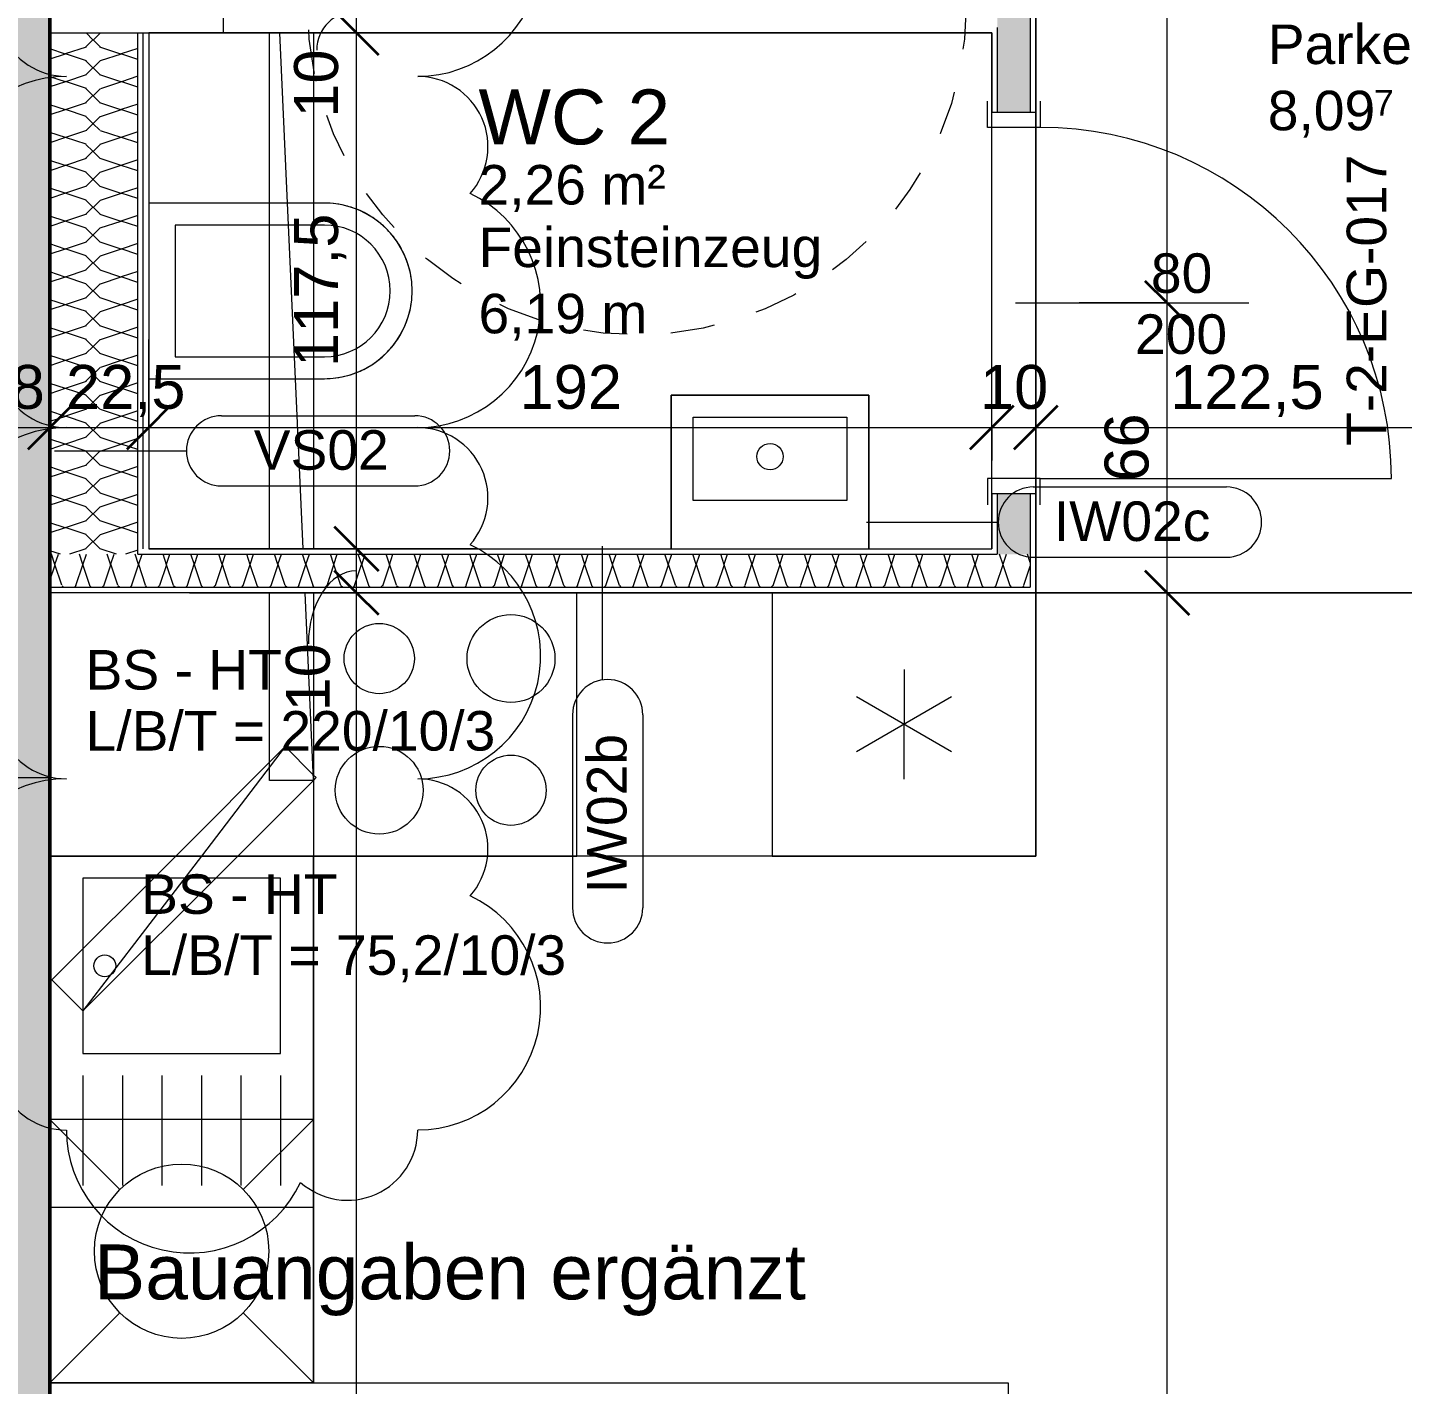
# Model space of a CAD drawing. Header units: metres. Extents: x -67.4 to -19.1, y 43.9 to 93.
# Drawn here: x -45.079 to -41.948, y 68.908 to 71.999 of the extents above; entities that cross this region are included whole.
import ezdxf

# ---------------------------------------------------------------- set-up
doc = ezdxf.new("R2010")
doc.units = ezdxf.units.M
doc.linetypes.add('Verdeckt', pattern=[0.003, 0.002, -0.001])
for name, color, linetype, lineweight in [('A_2D', 7, 'Continuous', 13), ('A_Bemassung-50_', 4, 'Continuous', 9), ('A_Bemassung_', 4, 'Continuous', 9), ('A_Beschriftung_', 7, 'Continuous', 9), ('A_Bodenschlitz', 7, 'Continuous', 5), ('A_Decken', 8, 'Continuous', 13), ('A_Moebel', 6, 'Continuous', 13), ('A_Raeume', 7, 'Continuous', 13), ('A_Raeume_', 7, 'Continuous', 5), ('A_Raeume_Beschriftung_', 7, 'Continuous', 9), ('A_Sanitaer', 3, 'Continuous', 13), ('A_Tueren', 31, 'Continuous', 13), ('A_Waende', 7, 'Continuous', 13), ('G-ANNO-REVC-IDEN_', 71, 'Continuous', 9), ('G-ANNO-REVC_', 71, 'Continuous', 9)]:
    doc.layers.add(name, color=color, linetype=linetype, lineweight=lineweight)
doc.styles.add('Arial_2', font='arial.ttf', dxfattribs={"height": 0.09})
doc.styles.add('Arial_3', font='arial.ttf', dxfattribs={"height": 0.125})
doc.styles.add('Arial_4', font='arial.ttf', dxfattribs={"height": 0.05849})
doc.styles.add('Arial_5', font='arial.ttf', dxfattribs={"height": 0.1})
doc.dimstyles.new('WGA-Bemaßung', dxfattribs={"dimscale": 0.3048, "dimtxt": 0.102026, "dimasz": 0.328084, "dimexe": 0.246063, "dimexo": 0.0625, "dimgap": 0.04101, "dimtad": 1, "dimdec": 1, "dimlfac": 100, "dimrnd": 0.5, "dimdsep": 46, "dimtxsty": 'Arial_5', "dimblk1": 'OBLIQUE', "dimblk2": 'OBLIQUE', "dimsah": 1, "dimcen": 0.09, "dimdle": 0.246063, "dimazin": 2, "dimtfac": 1, "dimtdec": 4, "dimtix": 1, "dimtmove": 0, "dimatfit": 3, "dimfxl": 0.656168, "dimfxlon": 1, "dimtvp": 1, "dimtolj": 1, "dimtzin": 0, "dimarcsym": 2})
doc.dimstyles.new('WGA-Bemaßung_1', dxfattribs={"dimscale": 0.3048, "dimtxt": 0.102026, "dimasz": 0.328084, "dimexe": 0.246063, "dimexo": 0.0625, "dimgap": 0.04101, "dimtad": 1, "dimdec": 1, "dimlfac": 100, "dimrnd": 0.5, "dimdsep": 46, "dimtxsty": 'Arial_5', "dimblk1": 'OBLIQUE', "dimblk2": 'OBLIQUE', "dimsah": 1, "dimcen": 0.09, "dimdle": 0.246063, "dimazin": 2, "dimtfac": 1, "dimtdec": 4, "dimtix": 1, "dimtmove": 1, "dimatfit": 3, "dimfxl": 0.656168, "dimfxlon": 1, "dimtvp": 1, "dimtolj": 1, "dimtzin": 0, "dimarcsym": 2})
doc.dimstyles.new('WGA-Bemaßung_2', dxfattribs={"dimscale": 0.3048, "dimtxt": 0.102026, "dimasz": 0.328084, "dimexe": 0.246063, "dimexo": 0.0625, "dimgap": 0.04101, "dimtad": 1, "dimdec": 1, "dimlfac": 100, "dimrnd": 0.5, "dimdsep": 46, "dimtxsty": 'Arial_5', "dimblk1": 'OBLIQUE', "dimblk2": 'OBLIQUE', "dimsah": 1, "dimcen": 0.09, "dimdle": 0.246063, "dimazin": 2, "dimtfac": 1, "dimtdec": 4, "dimtix": 1, "dimtmove": 2, "dimatfit": 3, "dimfxl": 0.656168, "dimfxlon": 1, "dimtvp": 1, "dimtolj": 1, "dimtzin": 0, "dimarcsym": 2})
doc.dimstyles.new('WGA-Bemaßung_4', dxfattribs={"dimscale": 0.3048, "dimtxt": 0.102026, "dimasz": 0.328084, "dimexe": 0.246063, "dimexo": 0.0625, "dimgap": 0.04101, "dimtad": 1, "dimdec": 1, "dimlfac": 100, "dimrnd": 0.5, "dimdsep": 46, "dimtxsty": 'Arial_5', "dimblk1": 'OBLIQUE', "dimblk2": 'OBLIQUE', "dimsah": 1, "dimcen": 0.09, "dimdle": 0.246063, "dimazin": 2, "dimtfac": 1, "dimtdec": 4, "dimtix": 1, "dimtmove": 0, "dimatfit": 3, "dimfxl": 0.656168, "dimfxlon": 1, "dimtvp": 1, "dimtolj": 1, "dimtzin": 0, "dimarcsym": 2})

# ---------------------------------------------------------------- blocks, each defined once
blk = doc.blocks.new('Sani_Kueche_Zeile - Tiefe_600-7783196-263_PP_00EG_BT2')
at = {"layer": 'A_Sanitaer'}
for p, q in [((-0.8827, 0.5746), (-0.6005, 0.5746)), ((-0.6005, 0.5746), (-0.0005, 0.5746)), ((-0.0005, 0.5746), (0.4445, 0.5746)), ((0.4445, 0.5746), (1.0445, 0.5746)), ((1.0445, 0.5746), (1.0445, -0.0254)), ((-0.0005, -0.0254), (-1.2005, -0.0254)), ((0.4445, -0.0254), (-0.0005, -0.0254)), ((1.0445, -0.0254), (0.4445, -0.0254))]:
    blk.add_line(p, q, dxfattribs=at)
blk = doc.blocks.new('Sani_Kueche_Zeile - Tiefe_600-3901372-263_PP_00EG_BT2')
at = {"layer": 'A_Sanitaer'}
for p, q in [((-1.2005, -0.0254), (-1.2005, 0.5746)), ((-0.0005, 0.5746), (-0.0005, -0.0254)), ((-0.8005, -0.0254), (-1.2005, -0.0254)), ((-0.0005, -0.0254), (-0.8005, -0.0254))]:
    blk.add_line(p, q, dxfattribs=at)
blk = doc.blocks.new('UZ_D1 - SL_0800x2000_Zimmertür_Stahlzarge_GK-7175609-263_PP_00EG_BT2')
at = {"layer": 'A_Tueren', "lineweight": 5}
for p, q in [((0.4, 0.06), (0.4, 0.86)), ((-0.46, 0.06), (-0.4, 0.06)), ((-0.4, 0.06), (-0.4, -0.06)), ((0.4, 0.06), (0.4, -0.06)), ((0.46, 0.06), (0.4, 0.06)), ((-0.4, -0.06), (-0.46, -0.06)), ((0.4, -0.06), (0.46, -0.06))]:
    blk.add_line(p, q, dxfattribs=at)
blk.add_arc((0.4, 0.06), 0.8, 90, 180, dxfattribs=at)
blk = doc.blocks.new('MSys_Kueche_Kuehlschrank - 600-5680282-263_PP_00EG_BT2')
at = {"layer": 'A_Moebel'}
for p, q in [((-0.6005, 0.0254), (-1.2005, 0.0254)), ((-0.6005, 0.0254), (-1.2005, 0.0254)), ((-0.6005, -0.5746), (-0.6005, 0.0254)), ((-0.6005, -0.5746), (-0.6005, 0.0254)), ((-0.838, -0.1663), (-0.963, -0.3829)), ((-0.963, -0.1663), (-0.838, -0.3829)), ((-1.0255, -0.2746), (-0.7755, -0.2746)), ((-1.2005, -0.5746), (-0.6005, -0.5746)), ((-1.2005, -0.5746), (-0.6005, -0.5746))]:
    blk.add_line(p, q, dxfattribs=at)
blk = doc.blocks.new('MSys_Kueche_Herd - 600-5680281-263_PP_00EG_BT2')
at = {"layer": 'A_Moebel'}
for p, q in [((-0.6005, 0.0254), (-1.2005, 0.0254)), ((-1.2005, 0.0254), (-1.2005, -0.5746)), ((-0.6005, 0.0254), (-1.2005, 0.0254)), ((-1.2005, 0.0254), (-1.2005, -0.5746)), ((-0.6005, -0.5746), (-0.6005, 0.0254)), ((-0.6005, -0.5746), (-0.6005, 0.0254))]:
    blk.add_line(p, q, dxfattribs=at)
for centre, radius in [((-0.7505, -0.1246), 0.1), ((-1.0505, -0.1246), 0.08), ((-1.0505, -0.4246), 0.1), ((-0.7505, -0.4246), 0.08)]:
    blk.add_circle(centre, radius, dxfattribs=at)
blk = doc.blocks.new('MSys_Kueche_Geschirrspueler - 600-5681845-263_PP_00EG_BT2')
at = {"layer": 'A_Moebel'}
for p, q in [((-1.0409, -0.1342), (-1.2005, 0.0254)), ((-0.6005, 0.0254), (-1.2005, 0.0254)), ((-1.2005, 0.0254), (-1.2005, -0.5746)), ((-0.6005, 0.0254), (-0.7601, -0.1342)), ((-0.6005, -0.5746), (-0.6005, 0.0254)), ((-1.0409, -0.415), (-1.2005, -0.5746)), ((-0.6005, -0.5746), (-0.7601, -0.415))]:
    blk.add_line(p, q, dxfattribs=at)
blk.add_circle((-0.9005, -0.2746), 0.1985, dxfattribs=at)
blk = doc.blocks.new('MSys_Kueche_Spuele - 80cm-5680275-263_PP_00EG_BT2')
at = {"layer": 'A_Moebel'}
for p, q in [((-1.2005, 0.0254), (-1.2005, -0.5746)), ((-1.2005, 0.0254), (-1.2005, -0.5746)), ((-0.4005, -0.5746), (-0.4005, 0.0254)), ((-0.9005, -0.0496), (-1.1505, -0.0496)), ((-0.4505, -0.0496), (-0.8505, -0.0496)), ((-0.8505, -0.0496), (-0.8505, -0.4996)), ((-0.4505, -0.4996), (-0.4505, -0.0496)), ((-0.9005, -0.1396), (-1.1505, -0.1396)), ((-0.9005, -0.2296), (-1.1505, -0.2296)), ((-0.9005, -0.3196), (-1.1505, -0.3196)), ((-0.9005, -0.4096), (-1.1505, -0.4096)), ((-0.9005, -0.4996), (-1.1505, -0.4996)), ((-0.8505, -0.4996), (-0.4505, -0.4996)), ((-1.2005, -0.5746), (-0.4005, -0.5746))]:
    blk.add_line(p, q, dxfattribs=at)
blk.add_circle((-0.6505, -0.0996), 0.025, dxfattribs=at)
blk = doc.blocks.new('Sani_WC-Wandbasierend - 400x600-V3-263_PP_00EG_BT2')
at = {"layer": 'A_Sanitaer', "lineweight": 5}
for p, q in [((-0.075, 0.5125), (-0.075, 0.1125)), ((-0.075, 0.5125), (-0.075, 0.1125)), ((-0.025, 0.5125), (-0.025, 0.1725)), ((0.275, 0.1725), (0.275, 0.5125)), ((0.325, 0.1125), (0.325, 0.5125)), ((0.325, 0.1125), (0.325, 0.5125)), ((-0.025, 0.1725), (0.275, 0.1725)), ((-0.075, 0.1125), (0.325, 0.1125))]:
    blk.add_line(p, q, dxfattribs=at)
for radius, start, end in [(0.2, 0, 180), (0.2, 112.8529, 118.3339), (0.2, 101.334, 112.8529), (0.2, 97.6033, 101.334), (0.2, 82.3967, 97.6033), (0.2, 78.666, 82.3967), (0.2, 67.1471, 78.666), (0.2, 61.6661, 67.1471), (0.15, 0, 180), (0.2, 128.1952, 134.0719), (0.2, 118.3339, 128.1952), (0.2, 51.8048, 61.6661), (0.2, 45.9281, 51.8048), (0.2, 143.7338, 149.4915), (0.2, 134.0719, 143.7338), (0.2, 36.2662, 45.9281), (0.2, 30.5085, 36.2662), (0.2, 152.2044, 159.851), (0.2, 149.4915, 152.0709), (0.2, 20.149, 30.5085), (0.2, 164.7803, 180), (0.2, 159.851, 164.7803), (0.2, 15.2197, 20.149), (0.2, 0, 15.2197)]:
    blk.add_arc((0.125, 0.5125), radius, start, end, dxfattribs=at)
blk = doc.blocks.new('Sani_Handwaschbecken_Wandbasiert_eckig - 450 x 350-11050515-263_PP_00EG_BT2')
at = {"layer": 'A_Sanitaer', "lineweight": 5}
for p, q in [((0.3476, 0.4), (-0.1024, 0.4)), ((-0.1024, 0.4), (-0.1024, 0.05)), ((-0.1024, 0.05), (-0.1024, 0.4)), ((-0.1024, 0.4), (0.3476, 0.4)), ((0.3476, 0.05), (0.3476, 0.4)), ((0.3476, 0.4), (0.3476, 0.05)), ((-0.0524, 0.16), (-0.0524, 0.35)), ((-0.0524, 0.35), (0.2976, 0.35)), ((0.2976, 0.35), (0.2976, 0.16)), ((0.2976, 0.16), (-0.0524, 0.16))]:
    blk.add_line(p, q, dxfattribs=at)
blk.add_circle((0.1226, 0.26), 0.03, dxfattribs=at)
blk = doc.blocks.new('Sani_Kueche_Zeile - Tiefe_600-5843369-263_PP_00EG_BT2')
at = {"layer": 'A_Sanitaer'}
for p, q in [((-1.2005, 0.5746), (0.982, 0.5746)), ((0.982, 0.5746), (0.982, -0.0254)), ((0.982, -0.0254), (-1.2005, -0.0254))]:
    blk.add_line(p, q, dxfattribs=at)
blk = doc.blocks.new('Allg_BS - HKLS-11903502-263_PP_00EG_BT2')
at = {"layer": 'A_Bodenschlitz'}
for p, q in [((-1.0994, -0.1185), (-1.0994, -0.0185)), ((-1.0994, -0.0185), (-0.7023, -0.0185)), ((-0.6023, -0.0185), (-0.2148, -0.0185)), ((-0.2148, -0.0185), (0.1852, -0.0185)), ((0.1852, -0.0185), (0.5727, -0.0185)), ((0.6727, -0.0185), (1.1006, -0.0185)), ((0.6727, -0.0379), (1.0992, -0.0186)), ((1.0992, -0.0186), (1.1006, -0.0185)), ((1.1006, -0.0186), (1.1006, -0.1185)), ((-0.2148, -0.0783), (0.1852, -0.0601)), ((0.1852, -0.0601), (0.5727, -0.0425)), ((-0.6023, -0.0959), (-0.2148, -0.0783)), ((-1.0994, -0.1185), (-0.7023, -0.1004)), ((-0.7023, -0.1185), (-1.0994, -0.1185)), ((-0.2148, -0.1185), (-0.6023, -0.1185)), ((0.1852, -0.1185), (-0.2148, -0.1185)), ((0.5727, -0.1185), (0.1852, -0.1185)), ((1.1006, -0.1185), (0.6727, -0.1185))]:
    blk.add_line(p, q, dxfattribs=at)
blk = doc.blocks.new('Allg_BS - HKLS-11903754-263_PP_00EG_BT2')
at = {"layer": 'A_Bodenschlitz'}
for p, q in [((-0.3753, -0.028), (-0.3753, -0.0185)), ((-0.3753, -0.0185), (-0.3659, -0.0185)), ((-0.3753, -0.1185), (-0.3753, -0.028)), ((-0.3659, -0.0185), (-0.1225, -0.0185)), ((-0.1225, -0.0185), (0.3765, -0.0185)), ((-0.0639, -0.0771), (0.3765, -0.0185)), ((0.3765, -0.0185), (0.3765, -0.1185)), ((-0.3753, -0.1185), (-0.0639, -0.0771)), ((-0.0225, -0.1185), (-0.3753, -0.1185)), ((0.3765, -0.1185), (-0.0225, -0.1185))]:
    blk.add_line(p, q, dxfattribs=at)
blk = doc.blocks.new('BS_Tuer_PP - rechts-10002445-263_PP_00EG_BT2')
at = {"layer": 'A_Beschriftung_'}
blk.add_line((0, 0.000124), (0, -0.010513), dxfattribs=at)
blk = doc.blocks.new('BS_Wand_Lollipop - rechts_oben-2026913-263_PP_00EG_BT2')
at = {"layer": 'A_Beschriftung_'}
for p, q in [((0.0046, 0.0016), (0.0134, 0.0016)), ((-0.003, 0), (0.003, 0)), ((0.0046, -0.0016), (0.0134, -0.0016))]:
    blk.add_line(p, q, dxfattribs=at)
for centre, start, end in [((0.0046, 0), 90, 270), ((0.0134, 0), 270, 90)]:
    blk.add_arc(centre, 0.0016, start, end, dxfattribs=at)
blk = doc.blocks.new('BS_Wand_Lollipop - links_unten-2026911-263_PP_00EG_BT2')
at = {"layer": 'A_Beschriftung_'}
for p, q in [((-0.00467, 0.001367), (-0.01347, 0.001367)), ((-0.003087, 0), (0.003, 0)), ((-0.00467, -0.001833), (-0.01347, -0.001833))]:
    blk.add_line(p, q, dxfattribs=at)
for centre, start, end in [((-0.01347, -0.000233), 90, 270), ((-0.00467, -0.000233), 270, 90)]:
    blk.add_arc(centre, 0.0016, start, end, dxfattribs=at)
blk = doc.blocks.new('DIMBLOCK190-263_PP_00EG_BT2')
at = {"layer": 'A_Bemassung-50_', "lineweight": 35, "transparency": 16777216}
for p, q in [((-44.3299, 70.7114), (-44.3799, 70.7614)), ((-44.3299, 70.7114), (-44.2799, 70.6614)), ((-44.33, 65.8315), (-44.38, 65.8815)), ((-44.33, 65.8315), (-44.28, 65.7815))]:
    blk.add_line(p, q, dxfattribs=at)
at = {"layer": 'A_Bemassung-50_', "transparency": 16777216}
for p, q in [((-44.3299, 70.7114), (-44.5299, 70.7114)), ((-44.33, 65.8315), (-44.3299, 70.7114)), ((-44.3299, 70.7114), (-44.2549, 70.7114)), ((-44.33, 65.8315), (-44.53, 65.8315)), ((-44.33, 65.8315), (-44.255, 65.8315))]:
    blk.add_line(p, q, dxfattribs=at)
at = {"layer": 'A_Bemassung-50_', "color": 0, "transparency": 16777216, "insert": (-44.4911, 68.0232), "char_height": 0.1, "width": 0.276883, "attachment_point": 1, "rotation": 90, "line_spacing_factor": 0.941778, "style": 'Arial_5'}
blk.add_mtext('488', dxfattribs=at)
blk = doc.blocks.new('_Oblique')
at = {"color": 0, "linetype": 'ByBlock', "lineweight": -2}
blk.add_line((-0.5, -0.5), (0.5, 0.5), dxfattribs=at)
blk = doc.blocks.new('DIMBLOCK191-263_PP_00EG_BT2')
at = {"layer": 'A_Bemassung-50_', "lineweight": 35, "transparency": 16777216}
for p, q in [((-44.3299, 70.8114), (-44.3799, 70.8614)), ((-44.3299, 70.8114), (-44.2799, 70.7614)), ((-44.3299, 70.7114), (-44.3799, 70.7614)), ((-44.3299, 70.7114), (-44.2799, 70.6614))]:
    blk.add_line(p, q, dxfattribs=at)
at = {"layer": 'A_Bemassung-50_', "transparency": 16777216}
for p, q in [((-44.3299, 70.8114), (-44.5299, 70.8114)), ((-44.3299, 70.7114), (-44.3299, 70.8114)), ((-44.3299, 70.8114), (-44.2549, 70.8114)), ((-44.3299, 70.7114), (-44.5299, 70.7114)), ((-44.3299, 70.7114), (-44.2549, 70.7114))]:
    blk.add_line(p, q, dxfattribs=at)
blk.add_ellipse((-44.3299, 70.5946), major_axis=(0, 0.1668), ratio=0.658172, start_param=0, end_param=1.570796, dxfattribs=at)
at = {"layer": 'A_Bemassung-50_', "color": 0, "transparency": 16777216, "insert": (-44.491, 70.4408), "char_height": 0.1, "width": 0.184588, "attachment_point": 1, "rotation": 90, "line_spacing_factor": 0.941778, "style": 'Arial_5'}
blk.add_mtext('10', dxfattribs=at)
blk = doc.blocks.new('DIMBLOCK192-263_PP_00EG_BT2')
at = {"layer": 'A_Bemassung-50_', "lineweight": 35, "transparency": 16777216}
for p, q in [((-44.3298, 71.9864), (-44.3798, 72.0364)), ((-44.3298, 71.9864), (-44.2798, 71.9364)), ((-44.3299, 70.8114), (-44.3799, 70.8614)), ((-44.3299, 70.8114), (-44.2799, 70.7614))]:
    blk.add_line(p, q, dxfattribs=at)
at = {"layer": 'A_Bemassung-50_', "transparency": 16777216}
for p, q in [((-44.3298, 71.9864), (-44.5298, 71.9864)), ((-44.3299, 70.8114), (-44.3298, 71.9864)), ((-44.3298, 71.9864), (-44.2548, 71.9864)), ((-44.3299, 70.8114), (-44.5299, 70.8114)), ((-44.3299, 70.8114), (-44.2549, 70.8114))]:
    blk.add_line(p, q, dxfattribs=at)
at = {"layer": 'A_Bemassung-50_', "color": 0, "transparency": 16777216, "insert": (-44.4722, 71.2254), "char_height": 0.1, "width": 0.416266, "attachment_point": 1, "rotation": 90, "line_spacing_factor": 0.941778, "style": 'Arial_5'}
blk.add_mtext('117,5', dxfattribs=at)
blk = doc.blocks.new('DIMBLOCK193-263_PP_00EG_BT2')
at = {"layer": 'A_Bemassung-50_', "lineweight": 35, "transparency": 16777216}
for p, q in [((-44.3298, 72.0864), (-44.3798, 72.1364)), ((-44.3298, 72.0864), (-44.2798, 72.0364)), ((-44.3298, 71.9864), (-44.3798, 72.0364)), ((-44.3298, 71.9864), (-44.2798, 71.9364))]:
    blk.add_line(p, q, dxfattribs=at)
at = {"layer": 'A_Bemassung-50_', "transparency": 16777216}
for p, q in [((-44.3298, 72.0864), (-44.5298, 72.0864)), ((-44.3298, 71.9864), (-44.3298, 72.0864)), ((-44.3298, 72.0864), (-44.2548, 72.0864)), ((-44.3298, 71.9864), (-44.5298, 71.9864)), ((-44.3298, 71.9864), (-44.2548, 71.9864))]:
    blk.add_line(p, q, dxfattribs=at)
blk.add_ellipse((-44.3298, 71.9472), major_axis=(-0.091, 0), ratio=0.980206, start_param=4.712389, end_param=6.283185, dxfattribs=at)
at = {"layer": 'A_Bemassung-50_', "color": 0, "transparency": 16777216, "insert": (-44.4722, 71.7934), "char_height": 0.1, "width": 0.184588, "attachment_point": 1, "rotation": 90, "line_spacing_factor": 0.941778, "style": 'Arial_5'}
blk.add_mtext('10', dxfattribs=at)
blk = doc.blocks.new('DIMBLOCK424-263_PP_00EG_BT2')
at = {"layer": 'A_Bemassung-50_', "lineweight": 35, "transparency": 16777216}
for p, q in [((-42.4842, 70.7113), (-42.5342, 70.7613)), ((-42.4842, 70.7113), (-42.4342, 70.6613)), ((-42.4843, 65.8314), (-42.5343, 65.8814)), ((-42.4843, 65.8314), (-42.4343, 65.7814))]:
    blk.add_line(p, q, dxfattribs=at)
at = {"layer": 'A_Bemassung-50_', "transparency": 16777216}
for p, q in [((-42.4842, 70.7113), (-42.6842, 70.7113)), ((-42.4843, 65.8314), (-42.4842, 70.7113)), ((-42.4842, 70.7113), (-42.4092, 70.7113)), ((-42.4843, 65.8314), (-42.6843, 65.8314)), ((-42.4843, 65.8314), (-42.4093, 65.8314))]:
    blk.add_line(p, q, dxfattribs=at)
at = {"layer": 'A_Bemassung-50_', "color": 0, "transparency": 16777216, "insert": (-42.6266, 68.156), "char_height": 0.1, "width": 0.276883, "attachment_point": 1, "rotation": 90, "line_spacing_factor": 0.941778, "style": 'Arial_5'}
blk.add_mtext('488', dxfattribs=at)
blk = doc.blocks.new('DIMBLOCK425-263_PP_00EG_BT2')
at = {"layer": 'A_Bemassung-50_', "lineweight": 35, "transparency": 16777216}
for p, q in [((-42.4842, 71.3713), (-42.5342, 71.4213)), ((-42.4842, 71.3713), (-42.4342, 71.3213)), ((-42.4842, 70.7113), (-42.5342, 70.7613)), ((-42.4842, 70.7113), (-42.4342, 70.6613))]:
    blk.add_line(p, q, dxfattribs=at)
at = {"layer": 'A_Bemassung-50_', "transparency": 16777216}
for p, q in [((-42.4842, 71.3713), (-42.6842, 71.3713)), ((-42.4842, 70.7113), (-42.4842, 71.3713)), ((-42.4842, 71.3713), (-42.4092, 71.3713)), ((-42.4842, 70.7113), (-42.6842, 70.7113)), ((-42.4842, 70.7113), (-42.4092, 70.7113))]:
    blk.add_line(p, q, dxfattribs=at)
at = {"layer": 'A_Bemassung-50_', "color": 0, "transparency": 16777216, "insert": (-42.6265, 70.9644), "char_height": 0.1, "width": 0.184588, "attachment_point": 1, "rotation": 90, "line_spacing_factor": 0.941778, "style": 'Arial_5'}
blk.add_mtext('66', dxfattribs=at)
blk = doc.blocks.new('DIMBLOCK426-263_PP_00EG_BT2')
at = {"layer": 'A_Bemassung-50_', "lineweight": 35, "transparency": 16777216}
for p, q in [((-42.4841, 72.6814), (-42.5341, 72.7314)), ((-42.4841, 72.6814), (-42.4341, 72.6314)), ((-42.4842, 71.3713), (-42.5342, 71.4213)), ((-42.4842, 71.3713), (-42.4342, 71.3213))]:
    blk.add_line(p, q, dxfattribs=at)
at = {"layer": 'A_Bemassung-50_', "transparency": 16777216}
for p, q in [((-42.4841, 72.6814), (-42.6841, 72.6814)), ((-42.4842, 71.3713), (-42.4841, 72.6814)), ((-42.4841, 72.6814), (-42.4091, 72.6814)), ((-42.4842, 71.3713), (-42.6842, 71.3713)), ((-42.4842, 71.3713), (-42.4092, 71.3713))]:
    blk.add_line(p, q, dxfattribs=at)
at = {"layer": 'A_Bemassung-50_', "color": 0, "transparency": 16777216, "insert": (-42.6265, 72.1551), "char_height": 0.1, "width": 0.276883, "attachment_point": 1, "rotation": 90, "line_spacing_factor": 0.941778, "style": 'Arial_5'}
blk.add_mtext('131', dxfattribs=at)
blk = doc.blocks.new('DIMBLOCK527-263_PP_00EG_BT2')
at = {"layer": 'A_Bemassung-50_', "transparency": 16777216}
for p, q in [((-45.2083, 71.0878), (-45.2083, 71.2878)), ((-45.0283, 71.0878), (-45.0283, 71.2878)), ((-45.2083, 71.0878), (-45.0283, 71.0878)), ((-45.2083, 71.0878), (-45.2083, 71.0128)), ((-45.0283, 71.0878), (-45.0283, 71.0128))]:
    blk.add_line(p, q, dxfattribs=at)
at = {"layer": 'A_Bemassung-50_', "lineweight": 35, "transparency": 16777216}
for p, q in [((-45.2083, 71.0878), (-45.1583, 71.1378)), ((-45.0283, 71.0878), (-44.9783, 71.1378)), ((-45.2083, 71.0878), (-45.2583, 71.0378)), ((-45.0283, 71.0878), (-45.0783, 71.0378))]:
    blk.add_line(p, q, dxfattribs=at)
at = {"layer": 'A_Bemassung-50_', "color": 0, "transparency": 16777216, "insert": (-45.1952, 71.2301), "char_height": 0.1, "width": 0.184588, "attachment_point": 1, "rotation": 359.9983, "line_spacing_factor": 0.941778, "style": 'Arial_5'}
blk.add_mtext('18', dxfattribs=at)
blk = doc.blocks.new('DIMBLOCK528-263_PP_00EG_BT2')
at = {"layer": 'A_Bemassung-50_', "transparency": 16777216}
for p, q in [((-45.0283, 71.0878), (-45.0283, 71.2878)), ((-44.8033, 71.0878), (-44.8033, 71.2878)), ((-45.0283, 71.0878), (-44.8033, 71.0878)), ((-45.0283, 71.0878), (-45.0283, 71.0128)), ((-44.8033, 71.0878), (-44.8033, 71.0128))]:
    blk.add_line(p, q, dxfattribs=at)
at = {"layer": 'A_Bemassung-50_', "lineweight": 35, "transparency": 16777216}
for p, q in [((-45.0283, 71.0878), (-44.9783, 71.1378)), ((-44.8033, 71.0878), (-44.7533, 71.1378)), ((-45.0283, 71.0878), (-45.0783, 71.0378)), ((-44.8033, 71.0878), (-44.8533, 71.0378))]:
    blk.add_line(p, q, dxfattribs=at)
at = {"layer": 'A_Bemassung-50_', "color": 0, "transparency": 16777216, "insert": (-44.9915, 71.2301), "char_height": 0.1, "width": 0.323972, "attachment_point": 1, "rotation": 359.9983, "line_spacing_factor": 0.941778, "style": 'Arial_5'}
blk.add_mtext('22,5', dxfattribs=at)
blk = doc.blocks.new('DIMBLOCK529-263_PP_00EG_BT2')
at = {"layer": 'A_Bemassung-50_', "transparency": 16777216}
for p, q in [((-44.8033, 71.0878), (-44.8033, 71.2878)), ((-42.8833, 71.0877), (-42.8833, 71.2877)), ((-44.8033, 71.0878), (-42.8833, 71.0877)), ((-44.8033, 71.0878), (-44.8033, 71.0128)), ((-42.8833, 71.0877), (-42.8833, 71.0127))]:
    blk.add_line(p, q, dxfattribs=at)
at = {"layer": 'A_Bemassung-50_', "lineweight": 35, "transparency": 16777216}
for p, q in [((-44.8033, 71.0878), (-44.7533, 71.1378)), ((-42.8833, 71.0877), (-42.8333, 71.1377)), ((-44.8033, 71.0878), (-44.8533, 71.0378)), ((-42.8833, 71.0877), (-42.9333, 71.0377))]:
    blk.add_line(p, q, dxfattribs=at)
at = {"layer": 'A_Bemassung-50_', "color": 0, "transparency": 16777216, "insert": (-43.9587, 71.2301), "char_height": 0.1, "width": 0.276883, "attachment_point": 1, "rotation": 359.9983, "line_spacing_factor": 0.941778, "style": 'Arial_5'}
blk.add_mtext('192', dxfattribs=at)
blk = doc.blocks.new('DIMBLOCK530-263_PP_00EG_BT2')
at = {"layer": 'A_Bemassung-50_', "transparency": 16777216}
for p, q in [((-42.8833, 71.0877), (-42.8833, 71.2877)), ((-42.7833, 71.0877), (-42.7833, 71.2877)), ((-42.8833, 71.0877), (-42.7833, 71.0877)), ((-42.8833, 71.0877), (-42.8833, 71.0127)), ((-42.7833, 71.0877), (-42.7833, 71.0127))]:
    blk.add_line(p, q, dxfattribs=at)
at = {"layer": 'A_Bemassung-50_', "lineweight": 35, "transparency": 16777216}
for p, q in [((-42.8833, 71.0877), (-42.8333, 71.1377)), ((-42.7833, 71.0877), (-42.7333, 71.1377)), ((-42.8833, 71.0877), (-42.9333, 71.0377)), ((-42.7833, 71.0877), (-42.8333, 71.0377))]:
    blk.add_line(p, q, dxfattribs=at)
at = {"layer": 'A_Bemassung-50_', "color": 0, "transparency": 16777216, "insert": (-42.9102, 71.2301), "char_height": 0.1, "width": 0.184588, "attachment_point": 1, "rotation": 359.9983, "line_spacing_factor": 0.941778, "style": 'Arial_5'}
blk.add_mtext('10', dxfattribs=at)
blk = doc.blocks.new('DIMBLOCK531-263_PP_00EG_BT2')
at = {"layer": 'A_Bemassung-50_', "transparency": 16777216}
for p, q in [((-42.7833, 71.0877), (-42.7833, 71.2877)), ((-41.5583, 71.0877), (-41.5583, 71.2877)), ((-42.7833, 71.0877), (-41.5583, 71.0877)), ((-42.7833, 71.0877), (-42.7833, 71.0127)), ((-41.5583, 71.0877), (-41.5583, 71.0127))]:
    blk.add_line(p, q, dxfattribs=at)
at = {"layer": 'A_Bemassung-50_', "lineweight": 35, "transparency": 16777216}
for p, q in [((-42.7833, 71.0877), (-42.7333, 71.1377)), ((-41.5583, 71.0877), (-41.5083, 71.1377)), ((-42.7833, 71.0877), (-42.8333, 71.0377)), ((-41.5583, 71.0877), (-41.6083, 71.0377))]:
    blk.add_line(p, q, dxfattribs=at)
at = {"layer": 'A_Bemassung-50_', "color": 0, "transparency": 16777216, "insert": (-42.4771, 71.23), "char_height": 0.1, "width": 0.416266, "attachment_point": 1, "rotation": 359.9983, "line_spacing_factor": 0.941778, "style": 'Arial_5'}
blk.add_mtext('122,5', dxfattribs=at)
blk = doc.blocks.new('Family - ___-11903793-263_PP_00EG_BT2')
at = {"layer": 'G-ANNO-REVC_'}
for centre, radius, start, end in [((-13.7899, 83.8143), 0.16, 115.5497, 247.36), ((-13.0054, 83.6171), 0.28, 247.36, 42.1512), ((-13.9593, 83.4082), 0.28, 67.36, 222.1512), ((-13.1747, 83.211), 0.16, 295.5497, 67.36), ((-14.0979, 83.076), 0.16, 115.5497, 247.36), ((-13.3133, 82.8788), 0.28, 247.36, 42.1512), ((-14.2672, 82.6699), 0.28, 67.36, 222.1512), ((-13.4827, 82.4727), 0.16, 295.5497, 67.36), ((-14.4058, 82.3376), 0.16, 115.5497, 247.36), ((-13.6213, 82.1404), 0.28, 247.36, 42.1512), ((-14.5752, 81.9315), 0.28, 67.36, 222.1512), ((-13.7906, 81.7343), 0.16, 295.5497, 67.36), ((-14.7138, 81.5993), 0.16, 115.5497, 247.36), ((-13.9292, 81.4021), 0.28, 247.36, 42.1512), ((-14.5169, 81.3438), 0.28, 157.36, 312.1512), ((-14.1847, 81.2052), 0.16, 205.5497, 337.36)]:
    blk.add_arc(centre, radius, start, end, dxfattribs=at)

msp = doc.modelspace()

# ---------------------------------------------------------------- hatches: boundary and pattern name
at = {"layer": 'A_Waende', "lineweight": 5}
h = msp.add_hatch(dxfattribs=at)
h.set_pattern_fill('FP_3', color=250, style=0, pattern_type=2)
h.set_pattern_definition([(45, (0, 0), (-0.08980256, 0.08980256), []), (45, (0.0898, 0), (-0.08980256, 0.08980256), [0.0635, -0.03175])])
h.paths.add_polyline_path([(-45.0286, 62.5313), (-45.0282, 75.6964), (-45.2082, 75.6963), (-45.2084, 62.5313), (-45.0395, 62.5313)])
h = msp.add_hatch(dxfattribs=at)
h.set_pattern_fill('FP_24', color=250, angle=-112.36, style=0, pattern_type=2)
h.set_pattern_definition([(314.998, (-42.882835, 73.25349), (0.2539954, -0.1270123), [0.02245, -0.15715]), (314.998, (-42.77262, 73.20599), (0.2539954, -0.1270123), [0.02245, -0.15715]), (314.998, (-42.88308, 73.1898), (0.2539954, -0.1270123), [0.02245, -0.15715]), (314.998, (-42.77156, 73.14284), (0.2539954, -0.1270123), [0.02245, -0.15715]), (341.563, (-42.867382, 73.238483), (0.5079932, -0.1270184), [0.0502, -0.35141]), (341.563, (-42.82, 73.222236), (0.5079932, -0.1270184), [0.0502, -0.35141]), (341.563, (-42.86763, 73.17479), (0.5079932, -0.1270184), [0.0502, -0.35141]), (341.563, (-42.82025, 73.15854), (0.5079932, -0.1270184), [0.0502, -0.35141]), (44.998, (-42.7723, 73.2383), (-0.2540043, -0.1269946), [0.02245, -0.15715]), (44.998, (-42.88308, 73.1898), (-0.2540043, -0.1269946), [0.02245, -0.15715]), (44.998, (-42.77255, 73.174605), (-0.2540043, -0.1269946), [0.02245, -0.15715]), (44.998, (-42.88295, 73.12703), (-0.2540043, -0.1269946), [0.02245, -0.15715]), (18.433, (-42.82, 73.222236), (-0.5080021, -0.12698295), [0.0502, -0.35141]), (18.433, (-42.867697, 73.206173), (-0.5080021, -0.12698295), [0.0502, -0.35141]), (18.433, (-42.82025, 73.15854), (-0.5080021, -0.12698295), [0.0502, -0.35141]), (18.433, (-42.867947, 73.14248), (-0.5080021, -0.12698295), [0.0502, -0.35141])])
h.paths.add_polyline_path([(-42.7958, 70.7988), (-42.7958, 70.9363), (-42.8708, 70.9363), (-42.8708, 70.7988), (-42.7958, 70.7988)])
h.paths.add_polyline_path([(-42.7958, 71.8063), (-42.7958, 71.8063), (-42.7958, 72.2464), (-42.8708, 72.2464), (-42.8708, 71.8063)])
h.paths.add_polyline_path([(-42.7957, 73.1164), (-42.7957, 75.6963), (-42.8707, 75.6963), (-42.8707, 73.1164)])
h.paths.add_polyline_path([(-42.8707, 75.6963), (-42.8706, 75.6963), (-42.8707, 75.6963)])
h = msp.add_hatch(dxfattribs=at)
h.set_pattern_fill('FP_46', color=250, angle=247.64, style=0, pattern_type=2)
h.set_pattern_definition([(134.998, (-44.80383, 71.398835), (-0.253995, 0.127012), [0.02245, -0.15715]), (134.998, (-44.91404, 71.44634), (-0.253995, 0.127012), [0.02245, -0.15715]), (134.998, (-44.80358, 71.46253), (-0.253995, 0.127012), [0.02245, -0.15715]), (134.998, (-44.91472, 71.51041), (-0.253995, 0.127012), [0.02245, -0.15715]), (161.563, (-44.8189, 71.414767), (-0.5079932, 0.1270184), [0.0502, -0.35141]), (161.563, (-44.866662, 71.43009), (-0.5079932, 0.1270184), [0.0502, -0.35141]), (161.563, (-44.81865, 71.47846), (-0.5079932, 0.1270184), [0.0502, -0.35141]), (161.563, (-44.866413, 71.493783), (-0.5079932, 0.1270184), [0.0502, -0.35141]), (224.998, (-44.91398, 71.41495), (0.254004, 0.126995), [0.02245, -0.15715]), (224.998, (-44.80358, 71.46253), (0.254004, 0.126995), [0.02245, -0.15715]), (224.998, (-44.91411, 71.47772), (0.254004, 0.126995), [0.02245, -0.15715]), (224.998, (-44.80333, 71.52622), (0.254004, 0.126995), [0.02245, -0.15715]), (198.433, (-44.866662, 71.43009), (0.508002, 0.126983), [0.0502, -0.35141]), (198.433, (-44.818965, 71.44615), (0.508002, 0.126983), [0.0502, -0.35141]), (198.433, (-44.866413, 71.493783), (0.508002, 0.126983), [0.0502, -0.35141]), (198.433, (-44.818716, 71.509846), (0.508002, 0.126983), [0.0502, -0.35141])])
h.paths.add_polyline_path([(-44.8283, 70.7989), (-44.8283, 71.9864), (-45.0283, 71.9864), (-45.0283, 70.7989), (-45.024, 70.7989)])
h = msp.add_hatch(dxfattribs=at)
h.set_pattern_fill('FP_28', color=250, angle=-112.36, style=0, pattern_type=2)
h.set_pattern_definition([(44.998, (-43.90578, 70.71152), (0.127012, 0.2539954), [0.02245, -0.15715]), (44.998, (-43.8579, 70.82266), (0.127012, 0.2539954), [0.02245, -0.15715]), (44.998, (-43.84208, 70.71127), (0.127012, 0.2539954), [0.02245, -0.15715]), (44.998, (-43.7942, 70.82241), (0.127012, 0.2539954), [0.02245, -0.15715]), (71.563, (-43.889466, 70.727514), (0.1270184, 0.5079932), [0.0502, -0.35141]), (71.563, (-43.874144, 70.775276), (0.1270184, 0.5079932), [0.0502, -0.35141]), (71.563, (-43.826696, 70.727645), (0.1270184, 0.5079932), [0.0502, -0.35141]), (71.563, (-43.81045, 70.775026), (0.1270184, 0.5079932), [0.0502, -0.35141]), (134.998, (-43.89021, 70.82297), (0.1269946, -0.254004), [0.02245, -0.15715]), (134.998, (-43.84208, 70.71127), (0.1269946, -0.254004), [0.02245, -0.15715]), (134.998, (-43.82651, 70.82272), (0.1269946, -0.254004), [0.02245, -0.15715]), (134.998, (-43.779315, 70.7114), (0.1269946, -0.254004), [0.02245, -0.15715]), (108.433, (-43.874144, 70.775276), (0.126983, -0.5080021), [0.0502, -0.35141]), (108.433, (-43.85808, 70.72758), (0.126983, -0.5080021), [0.0502, -0.35141]), (108.433, (-43.81045, 70.775026), (0.126983, -0.5080021), [0.0502, -0.35141]), (108.433, (-43.794387, 70.72733), (0.126983, -0.5080021), [0.0502, -0.35141])])
h.paths.add_polyline_path([(-42.7958, 70.7238), (-42.7958, 70.7988), (-45.0283, 70.7989), (-45.0283, 70.7239), (-42.8833, 70.7238)])

# ---------------------------------------------------------------- linework, layer by layer
at = {"layer": 'A_2D', "linetype": 'Verdeckt', "lineweight": 5}
msp.add_circle((-43.6917, 72.0489), 0.75, dxfattribs=at)
at = {"layer": 'A_Decken'}
for p, q in [((-44.8033, 71.9864), (-44.8033, 70.8114)), ((-42.7833, 70.9363), (-42.7833, 71.8063)), ((-44.0528, 70.8114), (-42.8833, 70.8113)), ((-42.7833, 70.7113), (-45.0283, 70.7114))]:
    msp.add_line(p, q, dxfattribs=at)
at = {"layer": 'A_Raeume', "color": 8, "linetype": 'Verdeckt'}
for p, q in [((-42.8333, 70.7113), (-42.7833, 70.7113)), ((-42.7833, 70.7113), (-41.5583, 70.7113))]:
    msp.add_line(p, q, dxfattribs=at)
at = {"layer": 'A_Raeume_', "flags": 128}
for points in [[(-41.5583, 72.3814), (-41.5582, 73.5414), (-42.7832, 73.5414), (-42.7833, 72.0363), (-42.7833, 70.7113), (-41.5583, 70.7113)], [(-42.8833, 70.8113), (-42.8833, 70.8491), (-42.8833, 71.9863), (-44.6317, 71.9864), (-44.6333, 71.9864), (-44.6808, 71.9864), (-44.8033, 71.9864), (-44.8033, 70.8114)], [(-37.7085, 65.8313), (-37.7083, 69.4563), (-41.5583, 69.4564), (-41.5583, 70.7113), (-42.6803, 70.7113), (-42.8333, 70.7113), (-44.9158, 70.7114), (-45.0283, 70.7114), (-45.0284, 68.3114), (-45.0285, 65.8315), (-42.8335, 65.8314), (-42.6804, 65.8314), (-41.324, 65.8314), (-41.171, 65.8314)]]:
    msp.add_lwpolyline(points, close=True, dxfattribs=at)
at = {"layer": 'A_Waende', "color": 50, "lineweight": 50}
msp.add_line((-45.0285, 65.819), (-45.0282, 75.6964), dxfattribs=at)
at = {"layer": 'A_Waende'}
for p, q in [((-44.6333, 71.9864), (-44.6332, 73.1764)), ((-42.7958, 72.2464), (-42.7958, 71.8063)), ((-42.7833, 71.8063), (-42.7833, 72.2464)), ((-42.8708, 71.9988), (-42.8708, 71.8063)), ((-45.0283, 71.9864), (-42.8833, 71.9863)), ((-44.8283, 70.7989), (-44.8283, 71.9864)), ((-42.8833, 71.9863), (-42.8833, 71.8063)), ((-42.8833, 71.8063), (-42.8708, 71.8063)), ((-42.7958, 71.8063), (-42.7833, 71.8063)), ((-42.8708, 70.9363), (-42.8833, 70.9363)), ((-42.8833, 70.9363), (-42.8833, 70.8113)), ((-42.8708, 70.9363), (-42.8708, 70.7988)), ((-42.7833, 70.9363), (-42.7958, 70.9363)), ((-42.7958, 70.9363), (-42.7958, 70.7238)), ((-42.7833, 70.7113), (-42.7833, 70.9363)), ((-44.8283, 70.7989), (-42.8708, 70.7988)), ((-44.0528, 70.8114), (-44.8033, 70.8114)), ((-45.0283, 70.7239), (-42.7958, 70.7238))]:
    msp.add_line(p, q, dxfattribs=at)
at = {"layer": 'A_Waende', "lineweight": 18}
msp.add_line((-44.8158, 70.8114), (-44.8158, 71.9864), dxfattribs=at)
at = {"layer": 'A_Waende', "color": 250, "lineweight": 5}
for p, q in [((-42.8708, 71.8063), (-42.7958, 71.8063)), ((-42.7958, 70.9363), (-42.8708, 70.9363))]:
    msp.add_line(p, q, dxfattribs=at)

# ---------------------------------------------------------------- block references
at = {"layer": 'A_2D'}
for name, p, rotation in [('Allg_BS - HKLS-11903502-263_PP_00EG_BT2', (-44.4098, 71.3841), 270.0000000000033), ('Allg_BS - HKLS-11903754-263_PP_00EG_BT2', (-44.674, 70.0117), 225.0000000000034)]:
    msp.add_blockref(name, p, dxfattribs=dict(at, rotation=rotation))
at = {"layer": 'A_Beschriftung_', "xscale": 49.99999999999998, "yscale": 49.99999999999998, "zscale": 49.99999999999998}
for name, p, rotation in [('BS_Tuer_PP - rechts-10002445-263_PP_00EG_BT2', (-42.8233, 71.3713), 89.99827587845388), ('BS_Wand_Lollipop - links_unten-2026911-263_PP_00EG_BT2', (-43.7698, 70.667), 89.99999999999991)]:
    msp.add_blockref(name, p, dxfattribs=dict(at, rotation=rotation))
for name, p in [('BS_Wand_Lollipop - rechts_oben-2026913-263_PP_00EG_BT2', (-44.8676, 71.0345)), ('BS_Wand_Lollipop - rechts_oben-2026913-263_PP_00EG_BT2', (-43.0188, 70.8722)), ('BS_Wand_Lollipop - links_unten-2026911-263_PP_00EG_BT2', (-45.179, 70.2902))]:
    msp.add_blockref(name, p, dxfattribs=at)
at = {"layer": 'A_Moebel'}
for name, p, rotation in [('MSys_Kueche_Herd - 600-5680281-263_PP_00EG_BT2', (-45.0288, 70.1368), 179.9982758785824), ('MSys_Kueche_Kuehlschrank - 600-5680282-263_PP_00EG_BT2', (-42.8087, 69.5109), 269.998275878455), ('MSys_Kueche_Spuele - 80cm-5680275-263_PP_00EG_BT2', (-45.0029, 70.5119), 89.99827587845444), ('MSys_Kueche_Geschirrspueler - 600-5681845-263_PP_00EG_BT2', (-44.4538, 68.3109), 269.9982758784547)]:
    msp.add_blockref(name, p, dxfattribs=dict(at, rotation=rotation))
at = {"layer": 'A_Sanitaer'}
for name, p, rotation in [('Sani_WC-Wandbasierend - 400x600-V3-263_PP_00EG_BT2', (-44.9158, 71.5239), 269.9982758784536), ('Sani_Handwaschbecken_Wandbasiert_eckig - 450 x 350-11050515-263_PP_00EG_BT2', (-43.511, 70.7614), 359.9982758785824), ('Sani_Kueche_Zeile - Tiefe_600-7783196-263_PP_00EG_BT2', (-43.8279, 70.1368), 359.998275878371), ('Sani_Kueche_Zeile - Tiefe_600-3901372-263_PP_00EG_BT2', (-44.4537, 70.1118), 89.99827587845475), ('Sani_Kueche_Zeile - Tiefe_600-5843369-263_PP_00EG_BT2', (-43.8279, 68.3368), 359.998275878371)]:
    msp.add_blockref(name, p, dxfattribs=dict(at, rotation=rotation))
at = {"layer": 'A_Tueren', "rotation": 269.9982758784539}
msp.add_blockref('UZ_D1 - SL_0800x2000_Zimmertür_Stahlzarge_GK-7175609-263_PP_00EG_BT2', (-42.8333, 71.3713), dxfattribs=at)
at = {"layer": 'G-ANNO-REVC_', "rotation": 22.64000000000043}
msp.add_blockref('Family - ___-11903793-263_PP_00EG_BT2', (0, 0), dxfattribs=at)

# ---------------------------------------------------------------- texts
at = {"layer": 'A_Beschriftung_', "char_height": 0.09, "attachment_point": 1, "style": 'Arial_2'}
for s, insert, width, rotation in [('T-2-EG-017', (-42.0751, 71.0457), 0.789662, 90), ('80', (-42.521, 71.4843), 0.168354, 359.9983), ('200', (-42.5573, 71.3454), 0.252532, 359.9983), ('IW02b', (-43.8052, 70.0263), 0.440928, 90)]:
    msp.add_mtext(s, dxfattribs=dict(at, insert=insert, width=width, rotation=rotation))
for s, insert, width in [('VS02', (-44.5642, 71.0815), 0.368776), ('IW02c', (-42.7419, 70.9192), 0.432911), ('BS - HT', (-44.947, 70.5808), 0.529114), ('L/B/T = 220/10/3', (-44.947, 70.4418), 1.110337), ('BS - HT', (-44.8205, 70.0698), 0.529114), ('L/B/T = 75,2/10/3', (-44.8205, 69.9309), 1.150422)]:
    msp.add_mtext(s, dxfattribs=dict(at, insert=insert, width=width))
at = {"layer": 'A_Raeume_Beschriftung_', "attachment_point": 1}
for s, insert, char_height, width, style in [('Parkett', (-42.2549, 72.0056), 0.09, 0.464979, 'Arial_2'), ('WC 2', (-44.0522, 71.8576), 0.125, 0.537131, 'Arial_3'), ('8,09', (-42.2549, 71.8547), 0.09, 0.292616, 'Arial_2'), ('7', (-42.0135, 71.8565), 0.0585, 0.056118, 'Arial_4'), ('2,26 m²', (-44.0522, 71.6856), 0.09, 0.505063, 'Arial_2'), ('Feinsteinzeug', (-44.0522, 71.5431), 0.09, 0.909915, 'Arial_2'), ('6,19 m', (-44.0522, 71.3922), 0.09, 0.456962, 'Arial_2')]:
    msp.add_mtext(s, dxfattribs=dict(at, insert=insert, char_height=char_height, width=width, style=style))
at = {"layer": 'G-ANNO-REVC-IDEN_', "insert": (-44.9277, 69.2267), "char_height": 0.125, "width": 1.940084, "attachment_point": 1, "style": 'Arial_3'}
msp.add_mtext('Bauangaben ergänzt', dxfattribs=at)

# ---------------------------------------------------------------- dimensions: what is measured, and where the dimension line sits
at = {"layer": 'A_Bemassung_'}
for base, p1, p2, angle, dimstyle, override, picture, middle, turn in [((-42.4841, 72.6814), (-42.6842, 71.3713), (-42.6841, 72.6814), 89.9983, 'WGA-Bemaßung_2', {"dimpost": '<>', "dimfxl": 1.310088}, 'DIMBLOCK426-263_PP_00EG_BT2', (-42.5598, 72.2935), 90), ((-44.3298, 72.0864), (-44.5298, 71.9864), (-44.5298, 72.0864), 89.9983, 'WGA-Bemaßung_1', {"dimpost": '<>', "dimfxl": 0.1}, 'DIMBLOCK193-263_PP_00EG_BT2', (-44.4055, 71.8857), 90), ((-44.8033, 71.0878), (-45.0283, 71.2878), (-44.8033, 71.2878), 359.9983, 'WGA-Bemaßung_2', {"dimpost": '<>', "dimfxl": 0.225}, 'DIMBLOCK528-263_PP_00EG_BT2', (-44.8295, 71.1634), 359.9983), ((-41.5583, 71.0877), (-42.7833, 71.2877), (-41.5583, 71.2877), 359.9983, 'WGA-Bemaßung_2', {"dimpost": '<>', "dimfxl": 1.225}, 'DIMBLOCK531-263_PP_00EG_BT2', (-42.269, 71.1634), 359.9983), ((-44.3299, 70.8114), (-44.5299, 70.7114), (-44.5299, 70.8114), 89.9983, 'WGA-Bemaßung_1', {"dimpost": '<>', "dimfxl": 0.1}, 'DIMBLOCK191-263_PP_00EG_BT2', (-44.4243, 70.5331), 90), ((-44.3299, 70.7114), (-44.53, 65.8315), (-44.5299, 70.7114), 89.9983, 'WGA-Bemaßung_2', {"dimpost": '<>', "dimfxl": 4.879912}, 'DIMBLOCK190-263_PP_00EG_BT2', (-44.4244, 68.1616), 90)]:
    dim = msp.add_linear_dim(base=base, p1=p1, p2=p2, angle=angle, dimstyle=dimstyle, override=override, dxfattribs=at)
    dim.commit()
    dim.dimension.update_dxf_attribs({"geometry": picture, "text_midpoint": middle, "dimtype": 160, "text_rotation": turn})
for base, p1, p2, angle, dimstyle, override, picture, middle in [((-44.3298, 71.9864), (-44.5299, 70.8114), (-44.5298, 71.9864), 89.9983, 'WGA-Bemaßung', {"dimpost": '<>', "dimfxl": 1.175}, 'DIMBLOCK192-263_PP_00EG_BT2', (-44.3934, 71.3989)), ((-42.4842, 71.3713), (-42.6842, 70.7113), (-42.6842, 71.3713), 89.9983, 'WGA-Bemaßung_4', {"dimpost": '<>', "dimfxl": 0.66}, 'DIMBLOCK425-263_PP_00EG_BT2', (-42.5477, 71.0413)), ((-45.0283, 71.0878), (-45.2083, 71.2878), (-45.0283, 71.2878), 359.9983, 'WGA-Bemaßung_4', {"dimpost": '<>', "dimfxl": 0.18}, 'DIMBLOCK527-263_PP_00EG_BT2', (-45.1183, 71.1514)), ((-42.8833, 71.0877), (-44.8033, 71.2878), (-42.8833, 71.2877), 359.9983, 'WGA-Bemaßung_4', {"dimpost": '<>', "dimfxl": 1.92}, 'DIMBLOCK529-263_PP_00EG_BT2', (-43.8433, 71.1513)), ((-42.7833, 71.0877), (-42.8833, 71.2877), (-42.7833, 71.2877), 359.9983, 'WGA-Bemaßung_4', {"dimpost": '<>', "dimfxl": 0.1}, 'DIMBLOCK530-263_PP_00EG_BT2', (-42.8333, 71.1513)), ((-42.4842, 70.7113), (-42.6843, 65.8314), (-42.6842, 70.7113), 89.9983, 'WGA-Bemaßung_4', {"dimpost": '<>', "dimfxl": 4.879912}, 'DIMBLOCK424-263_PP_00EG_BT2', (-42.5478, 68.2714))]:
    dim = msp.add_linear_dim(base=base, p1=p1, p2=p2, angle=angle, dimstyle=dimstyle, override=override, dxfattribs=at)
    dim.commit()
    dim.dimension.update_dxf_attribs({"geometry": picture, "text_midpoint": middle})

doc.saveas('drawing.dxf')
